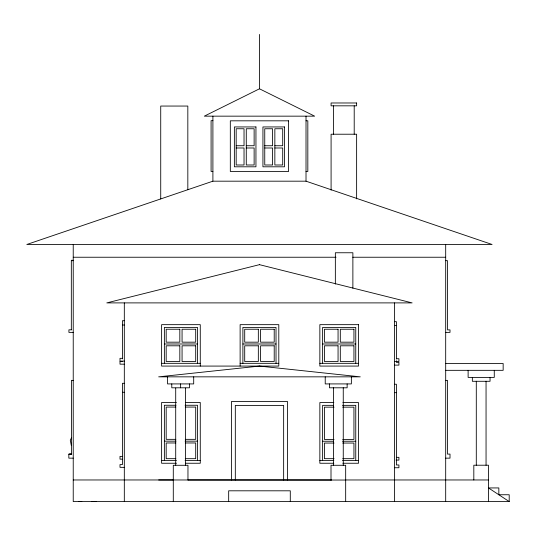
<?xml version="1.0" encoding="UTF-8"?>
<svg xmlns="http://www.w3.org/2000/svg" width="536" height="536" viewBox="0 0 536 536"><rect width="100%" height="100%" fill="white"/><g stroke="black" fill="none" stroke-linecap="round" stroke-linejoin="round"><path stroke-width="0.8" d="M71.476 437.812L70.296 440.284L71.328 445.55M259.478 88.802L204.316 116.158L314.645 116.158L259.478 88.802L259.478 34.431M212.899 181.181L26.8 244.49L492.115 244.49L306.016 181.181L212.899 181.181L212.899 116.158M81.244 501.542L81.8 501.408M96.641 501.421L91.797 501.401M212.899 120.66L211.09 120.66L211.09 171.46L212.899 171.46M306.016 120.801L307.825 120.801L307.825 171.46L306.016 171.46M236.182 145.732L244.034 145.732L244.034 128.747L236.182 128.747L236.182 164.994L244.034 164.994L244.034 147.99L236.182 147.99M246.279 145.732L254.131 145.732L254.131 128.747L246.279 128.747L246.279 164.994L254.131 164.994L254.131 147.99L246.279 147.99M264.75 145.745L272.603 145.745L272.603 128.747L264.75 128.747L264.75 164.994L272.603 164.994L272.603 147.99L264.75 147.99M274.847 145.745L282.7 145.745L282.7 128.747L274.847 128.747L274.847 164.994L282.7 164.994L282.7 147.99L274.847 147.99M73.231 257.24L336.045 257.24M352.782 257.24L445.691 257.24M73.231 260.282L71.328 260.282L71.328 329.834M71.415 260.67L73.231 260.67M445.691 260.67L447.5 260.67L447.5 329.881L450.005 329.881L450.005 332.38L445.691 332.38M124.319 320.729L122.416 320.729L122.416 358.939M394.603 321.674L396.419 321.674L396.419 359.06M122.416 325.017L124.319 325.017M394.603 325.406L396.419 325.406M71.415 329.834L68.916 329.834L68.916 332.38L73.231 332.38M164.378 343.991L197.516 343.991M242.888 343.991L276.027 343.991M322.618 343.991L355.757 343.991M122.416 358.329L120.004 358.329L120.004 361.09L124.319 361.09M396.419 358.718L398.918 358.718L398.918 361.478L394.603 361.478M122.416 361.411L120.004 361.411L120.004 364.172L124.319 364.172M161.617 363.321L200.276 363.321M240.128 363.321L278.794 363.321M319.851 363.321L358.517 363.321M445.691 363.522L503.157 363.522L503.157 370.329L445.691 370.329M394.603 365.123L398.918 365.123L398.918 362.363L396.419 362.363L396.419 360.701M73.231 380.372L71.415 380.372L71.415 454.253L68.916 454.253L71.415 453.952M445.691 380.372L447.5 380.372L447.5 454.093L450.005 454.093L450.005 458.153L445.691 458.153M124.319 383.294L122.416 383.294L122.416 464.585L120.004 464.585L120.004 467.352L124.319 467.352M394.603 384.238L396.419 384.238L396.419 464.98L398.918 464.98L398.918 467.74L394.603 467.74M122.416 392.272L124.319 392.272M394.603 392.66L396.419 392.66M176.424 402.502L161.617 402.502L161.617 463.251L176.424 463.251M185.469 402.502L200.276 402.502L200.276 463.251L185.469 463.251M333.841 402.583L319.851 402.583L319.851 463.251L333.841 463.251M342.886 402.583L358.517 402.583L358.517 463.251L342.886 463.251M175.975 405.263L164.378 405.263L164.378 460.491M185.088 405.263L197.516 405.263L197.516 460.491M333.385 405.35L322.618 405.35L322.618 460.491M342.497 405.35L355.757 405.35L355.757 460.491M175.815 407.072L166.187 407.072L166.187 439.346L175.815 439.346M185.275 407.072L195.7 407.072L195.7 439.346L185.275 439.346M334.055 407.159L324.427 407.159L324.427 439.433L334.055 439.433M342.712 407.159L353.941 407.159L353.941 439.433L342.712 439.433M164.378 441.162L175.975 441.162M185.088 441.162L197.516 441.162M322.618 441.249L333.385 441.249M342.497 441.249L355.757 441.249M175.815 442.971L166.187 442.971L166.187 458.682L175.815 458.682M185.275 442.971L195.7 442.971L195.7 458.682L185.275 458.682M334.055 443.058L324.427 443.058L324.427 458.682L334.055 458.682M342.712 443.058L353.941 443.058L353.941 458.682L342.712 458.682M71.415 454.106L68.829 454.106L68.829 458.153L73.231 458.153M122.416 456.384L120.004 456.384L120.004 459.151L122.161 459.151M396.419 457.335L398.918 457.335L398.918 460.096L396.044 460.096M161.617 460.491L176.424 460.491M185.088 460.491L200.276 460.491M319.851 460.491L333.841 460.491M342.497 460.491L358.517 460.491M73.231 479.968L173.289 479.968M188.243 479.968L331.556 479.968M345.673 479.968L488.49 479.968M345.673 480.042L158.663 479.968M509.2 501.569L488.49 487.934L498.842 487.934L498.842 494.748L509.2 494.748L509.2 501.569L73.231 501.569L73.231 244.49M78.886 501.441L80.434 501.542M494.272 370.329L494.272 377.404L468.122 377.404L468.122 370.329M490.045 377.404L490.045 381.29L472.35 381.29L472.35 377.404M488.49 501.569L488.49 465.215L473.817 465.215L473.817 479.968M486.052 381.237L486.052 465.215M476.296 381.237L476.296 465.215M445.691 244.49L445.691 501.569M394.603 302.894L394.603 501.569M356.628 198.869L356.628 134.221L331.087 134.221L331.087 190.133M355.757 363.321L355.757 327.422L322.618 327.422L322.618 363.321M354.209 105.826L354.209 134.221M352.876 288.214L352.876 252.758L335.355 252.758L335.355 284.087M351.368 376.842L351.368 383.917L325.225 383.917L325.225 376.842M347.14 383.917L347.14 387.803L329.452 387.803L329.452 383.917M345.673 501.569L345.673 465.288L331.007 465.288L331.007 480.042M343.261 387.763L343.261 465.288M333.499 105.826L333.499 134.221M333.419 387.763L333.419 465.288M306.016 116.158L306.016 181.181M290.291 501.569L290.291 490.808L228.671 490.808L228.671 501.569M287.531 479.968L287.531 401.524L231.438 401.524L231.438 479.968M283.645 479.968L283.645 405.41L235.317 405.41L235.317 479.968M276.027 363.321L276.027 327.422L242.888 327.422L242.888 363.321M240.128 366.081L240.128 324.662L278.794 324.662L278.794 366.081L161.617 366.081L161.617 324.662L200.276 324.662L200.276 366.081M197.516 363.321L197.516 327.422L164.378 327.422L164.378 363.321M193.697 376.842L193.697 383.917L167.554 383.917L167.554 376.842M189.469 383.917L189.469 387.803L171.781 387.803L171.781 383.917M187.962 480.042L187.962 465.288L173.289 465.288L173.289 501.569M187.828 189.71L187.828 106.054L160.726 106.054L160.726 198.93M185.543 388.111L185.543 465.288M180.625 383.917L180.625 387.803M175.708 388.111L175.708 465.288M124.319 302.894L124.319 501.569M259.458 264.663L106.798 302.894L412.124 302.894L259.458 264.663M259.458 366.081L158.663 376.842L360.259 376.842L259.458 366.081M356.628 102.979L331.087 102.979L331.087 105.826L356.628 105.826L356.628 102.979M288.603 120.821L230.319 120.821L230.319 171.473L288.603 171.473L288.603 120.821M255.947 126.938L234.373 126.938L234.373 166.803L255.947 166.803L255.947 126.938M284.509 126.938L262.935 126.938L262.935 166.803L284.509 166.803L284.509 126.938M358.517 324.662L319.851 324.662L319.851 366.081L358.517 366.081L358.517 324.662M179.821 329.231L166.187 329.231L166.187 342.176L179.821 342.176L179.821 329.231M195.7 329.231L182.066 329.231L182.066 342.176L195.7 342.176L195.7 329.231M258.339 329.231L244.704 329.231L244.704 342.176L258.339 342.176L258.339 329.231M274.218 329.231L260.583 329.231L260.583 342.176L274.218 342.176L274.218 329.231M338.062 329.231L324.427 329.231L324.427 342.176L338.062 342.176L338.062 329.231M353.941 329.231L340.306 329.231L340.306 342.176L353.941 342.176L353.941 329.231M179.821 345.8L166.187 345.8L166.187 361.505L179.821 361.505L179.821 345.8M195.7 345.8L182.066 345.8L182.066 361.505L195.7 361.505L195.7 345.8M258.339 345.8L244.704 345.8L244.704 361.505L258.339 361.505L258.339 345.8M274.218 345.8L260.583 345.8L260.583 361.505L274.218 361.505L274.218 345.8M338.062 345.8L324.427 345.8L324.427 361.505L338.062 361.505L338.062 345.8M353.941 345.8L340.306 345.8L340.306 361.505L353.941 361.505L353.941 345.8"/></g></svg>
